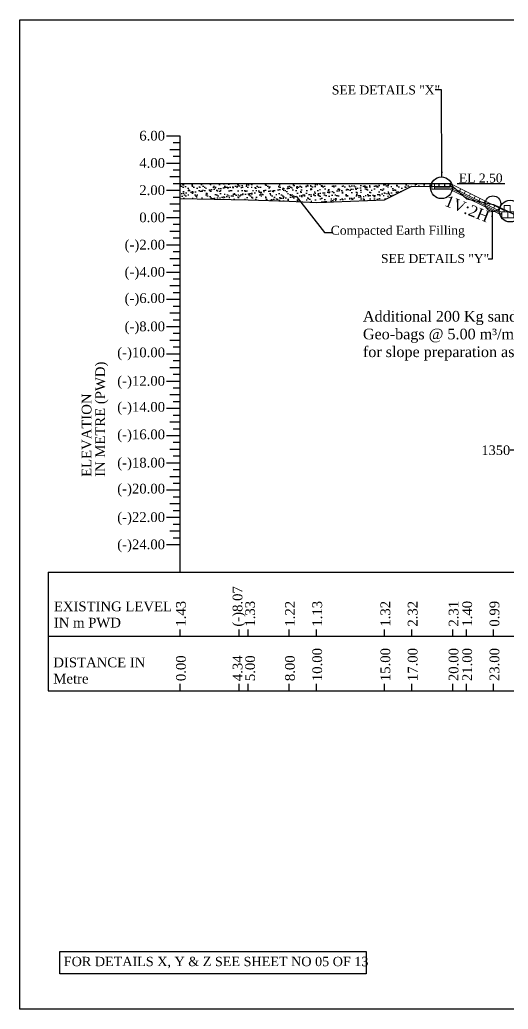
# Model space of a CAD drawing. Header units: metres. Extents: x -2434 to 11656, y -15288 to 8109.
# Drawn here: x -652.4 to -616.6, y -8328.6 to -8256 of the extents above; entities that cross this region are included whole.
import ezdxf
from ezdxf.enums import TextEntityAlignment as Align

# ---------------------------------------------------------------- set-up
doc = ezdxf.new("R2010")
doc.units = ezdxf.units.M
doc.layers.add('LINE', color=7, linetype='Continuous')
doc.styles.get("Standard").update_dxf_attribs({"font": 'times.ttf'})
doc.dimstyles.get("Standard").update_dxf_attribs({"dimtxt": 0.5, "dimasz": 0.4075, "dimexe": 0.364, "dimexo": 0.219, "dimgap": 0.09, "dimtad": 0, "dimdec": 0, "dimlfac": 1000, "dimzin": 0, "dimdsep": 46, "dimtxsty": 'Standard', "dimcen": 0.09, "dimadec": 0, "dimazin": 0, "dimtfac": 1, "dimtdec": 0, "dimtofl": 0, "dimtmove": 0, "dimatfit": 3, "dimfxl": 1, "dimtolj": 1, "dimtzin": 0, "dimarcsym": 0})

# ---------------------------------------------------------------- blocks, each defined once
blk = doc.blocks.new('*D865')
at = {"color": 0, "lineweight": -2, "ltscale": 0.5}
for p, q in [((-616.031, -8287.551), (-616.438, -8287.551)), ((-616.031, -8287.401), (-616.031, -8287.915)), ((-615.088, -8287.551), (-615.623, -8287.551)), ((-614.681, -8287.401), (-614.681, -8287.915))]:
    blk.add_line(p, q, dxfattribs=at)
at = {"color": 0, "linetype": 'Continuous', "lineweight": -3, "ltscale": 0.5}
for points in [[(-615.623, -8287.483), (-615.623, -8287.619), (-616.031, -8287.551)], [(-615.088, -8287.483), (-615.088, -8287.619), (-614.681, -8287.551)]]:
    blk.add_solid(points, dxfattribs=at)
at = {"layer": 'Defpoints', "color": 0, "linetype": 'Continuous', "lineweight": -3, "ltscale": 0.5}
for p in [(-616.031, -8285.605), (-614.681, -8285.472), (-614.681, -8287.551)]:
    blk.add_point(p, dxfattribs=at)
at = {"color": 0, "linetype": 'Continuous', "lineweight": -3, "ltscale": 0.5, "insert": (-617.483, -8287.551), "char_height": 0.5, "attachment_point": 5}
blk.add_mtext('\\A1;{\\H1.4x;1350}', dxfattribs=at)

msp = doc.modelspace()

# ---------------------------------------------------------------- hatches: boundary and pattern name
at = {"linetype": 'Continuous', "lineweight": -3, "ltscale": 0.5}
h = msp.add_hatch(dxfattribs=at)
h.set_pattern_fill('AR-SAND', color=0, scale=0.01, style=0)
h.set_pattern_definition([(37.5, (-1024.92386, -6047.15096), (-0.01600031, 0.48941324), [0, -0.38608, 0, -0.4318, 0, -0.41275]), (7.5, (-1024.92386, -6047.15096), (0.44952328, 0.7168251), [0, -0.20828, 0, -0.34798, 0, -0.13335]), (327.5, (-1025.2363, -6047.15096), (0.79099237, 0.001437185), [0, -0.127, 0, -0.4572, 0, -0.5969]), (317.5, (-1025.2363, -6047.15096), (0.76355645, 0.22292932), [0, -0.0635, 0, -0.29972, 0, -0.3429])])
h.paths.add_polyline_path([(-640.640627, -8267.991097), (-640.640627, -8269.061097), (-635.640627, -8269.161097), (-632.640627, -8269.271097), (-630.640627, -8269.361097), (-625.640627, -8269.171097), (-623.640627, -8268.171097), (-622.180994, -8268.175963), (-622.180994, -8267.991097)])

# ---------------------------------------------------------------- linework, layer by layer
at = {"color": 0, "lineweight": -2}
for p, q in [((-640.640627, -8264.491097), (-641.640627, -8264.491097)), ((-640.640627, -8296.491097), (-640.640627, -8264.491097)), ((-640.640627, -8265.491097), (-641.390627, -8265.491097)), ((-640.640627, -8264.991097), (-641.140627, -8264.991097)), ((-640.640627, -8265.991097), (-641.140627, -8265.991097)), ((-640.640627, -8266.491097), (-641.640627, -8266.491097)), ((-640.640627, -8267.491097), (-641.390627, -8267.491097)), ((-640.640627, -8266.991097), (-641.140627, -8266.991097)), ((-640.640627, -8267.991097), (-641.140627, -8267.991097)), ((-640.640627, -8268.491097), (-641.640627, -8268.491097)), ((-640.640627, -8268.991097), (-641.140627, -8268.991097)), ((-640.640627, -8269.491097), (-641.390627, -8269.491097)), ((-640.640627, -8270.491097), (-641.640627, -8270.491097)), ((-640.640627, -8269.991097), (-641.140627, -8269.991097)), ((-640.640627, -8270.991097), (-641.140627, -8270.991097)), ((-640.640627, -8271.491097), (-641.390627, -8271.491097)), ((-640.640627, -8271.991097), (-641.140627, -8271.991097)), ((-640.640627, -8272.491097), (-641.640627, -8272.491097)), ((-640.640627, -8272.991097), (-641.140627, -8272.991097)), ((-640.640627, -8273.491097), (-641.390627, -8273.491097)), ((-640.640627, -8273.991097), (-641.140627, -8273.991097)), ((-640.640627, -8274.491097), (-641.640627, -8274.491097)), ((-640.640627, -8275.491097), (-641.390627, -8275.491097)), ((-640.640627, -8274.991097), (-641.140627, -8274.991097)), ((-640.640627, -8275.991097), (-641.140627, -8275.991097)), ((-640.640627, -8276.491097), (-641.640627, -8276.491097)), ((-640.640627, -8276.991097), (-641.140627, -8276.991097)), ((-640.640627, -8277.491097), (-641.390627, -8277.491097)), ((-640.640627, -8278.491097), (-641.640627, -8278.491097)), ((-640.640627, -8277.991097), (-641.140627, -8277.991097)), ((-640.640627, -8278.991097), (-641.140627, -8278.991097)), ((-640.640627, -8279.491097), (-641.390627, -8279.491097)), ((-640.640627, -8279.991097), (-641.140627, -8279.991097)), ((-640.640627, -8280.491097), (-641.640627, -8280.491097)), ((-640.640627, -8280.991097), (-641.140627, -8280.991097)), ((-640.640627, -8281.491097), (-641.390627, -8281.491097)), ((-640.640627, -8281.991097), (-641.140627, -8281.991097)), ((-640.640627, -8282.491097), (-641.640627, -8282.491097)), ((-640.640627, -8283.491097), (-641.390627, -8283.491097)), ((-640.640627, -8282.991097), (-641.140627, -8282.991097)), ((-640.640627, -8283.991097), (-641.140627, -8283.991097)), ((-640.640627, -8284.491097), (-641.640627, -8284.491097)), ((-640.640627, -8284.991097), (-641.140627, -8284.991097)), ((-640.640627, -8285.491097), (-641.390627, -8285.491097)), ((-640.640627, -8286.491097), (-641.640627, -8286.491097)), ((-640.640627, -8285.991097), (-641.140627, -8285.991097)), ((-640.640627, -8286.991097), (-641.140627, -8286.991097)), ((-640.640627, -8287.491097), (-641.390627, -8287.491097)), ((-640.640627, -8287.991097), (-641.140627, -8287.991097)), ((-640.640627, -8288.491097), (-641.640627, -8288.491097)), ((-640.640627, -8288.991097), (-641.140627, -8288.991097)), ((-640.640627, -8289.491097), (-641.390627, -8289.491097)), ((-640.640627, -8289.991097), (-641.140627, -8289.991097)), ((-640.640627, -8290.491097), (-641.640627, -8290.491097)), ((-640.640627, -8291.491097), (-641.390627, -8291.491097)), ((-640.640627, -8290.991097), (-641.140627, -8290.991097)), ((-640.640627, -8291.991097), (-641.140627, -8291.991097)), ((-640.640627, -8292.491097), (-641.640627, -8292.491097)), ((-640.640627, -8292.991097), (-641.140627, -8292.991097)), ((-640.640627, -8293.491097), (-641.390627, -8293.491097)), ((-640.640627, -8294.491097), (-641.640627, -8294.491097)), ((-640.640627, -8293.991097), (-641.140627, -8293.991097)), ((-650.312438, -8296.491097), (-554.640627, -8296.491097)), ((-650.312438, -8301.196404), (-554.640627, -8301.196404)), ((-650.312438, -8305.196404), (-554.640627, -8305.196404))]:
    msp.add_line(p, q, dxfattribs=at)
at = {"color": 0, "linetype": 'Continuous', "lineweight": -3, "ltscale": 0.5}
for p, q in [((-622.180994, -8267.991097), (-640.640627, -8267.991097)), ((-620.780994, -8267.991097), (-622.180994, -8267.991097)), ((-621.628207, -8268.191097), (-621.628207, -8267.991097)), ((-621.228207, -8268.191097), (-621.228207, -8267.991097)), ((-620.828207, -8268.191097), (-620.828207, -8267.991097)), ((-616.81554, -8267.991097), (-620.303614, -8267.991097))]:
    msp.add_line(p, q, dxfattribs=at)
at = {"linetype": 'ByBlock', "lineweight": 18, "ltscale": 0.5}
for p, q in [((-622.180994, -8267.991097), (-622.180994, -8268.391097)), ((-621.980994, -8267.991097), (-621.980994, -8268.391097)), ((-620.828207, -8268.191097), (-620.738765, -8268.012212)), ((-620.151251, -8268.529575), (-620.061808, -8268.35069)), ((-620.137756, -8268.54069), (-620.048313, -8268.361804)), ((-619.79348, -8268.708461), (-619.704038, -8268.529575)), ((-619.435709, -8268.887346), (-619.346267, -8268.708461)), ((-619.077939, -8269.066232), (-618.988496, -8268.887346)), ((-618.720168, -8269.245117), (-618.630725, -8269.066232)), ((-618.720168, -8269.245117), (-618.630725, -8269.066232)), ((-618.362397, -8269.424002), (-618.272954, -8269.245117)), ((-618.004626, -8269.602888), (-617.915183, -8269.424002)), ((-618.004626, -8269.602888), (-617.915183, -8269.424002)), ((-617.646855, -8269.781773), (-617.557412, -8269.602888)), ((-617.646855, -8269.781773), (-617.557412, -8269.602888)), ((-617.646855, -8269.781773), (-617.557412, -8269.602888)), ((-617.289084, -8269.960659), (-617.199641, -8269.781773))]:
    msp.add_line(p, q, dxfattribs=at)
at = {"linetype": 'ByBlock', "lineweight": 13, "ltscale": 0.5}
for p, q in [((-620.875421, -8268.391097), (-622.180994, -8268.391097)), ((-620.828207, -8268.191097), (-621.980994, -8268.191097)), ((-620.851814, -8268.291097), (-621.980994, -8268.291097)), ((-617.050703, -8270.303456), (-620.875421, -8268.391097)), ((-617.050703, -8270.191653), (-620.851814, -8268.291097)), ((-617.050703, -8270.079849), (-620.828207, -8268.191097)), ((-616.867502, -8269.947843), (-620.780994, -8267.991097))]:
    msp.add_line(p, q, dxfattribs=at)
for p, q in [((-640.640627, -8270.491097), (-641.640627, -8270.491097)), ((-650.312438, -8296.491097), (-650.312438, -8305.196404)), ((-640.640627, -8301.196404), (-640.640627, -8300.696404)), ((-636.300627, -8301.196404), (-636.300627, -8300.696404)), ((-635.640627, -8301.196404), (-635.640627, -8300.696404)), ((-632.640627, -8301.196404), (-632.640627, -8300.696404)), ((-630.640627, -8301.196404), (-630.640627, -8300.696404)), ((-625.640627, -8301.196404), (-625.640627, -8300.696404)), ((-623.640627, -8301.196404), (-623.640627, -8300.696404)), ((-620.640627, -8301.196404), (-620.640627, -8300.696404)), ((-619.640627, -8301.196404), (-619.640627, -8300.696404)), ((-617.640627, -8301.196404), (-617.640627, -8300.696404)), ((-640.640627, -8305.196404), (-640.640627, -8304.696404)), ((-636.300627, -8305.196404), (-636.300627, -8304.696404)), ((-635.640627, -8305.196404), (-635.640627, -8304.696404)), ((-632.640627, -8305.196404), (-632.640627, -8304.696404)), ((-630.640627, -8305.196404), (-630.640627, -8304.696404)), ((-625.640627, -8305.196404), (-625.640627, -8304.696404)), ((-623.640627, -8305.196404), (-623.640627, -8304.696404)), ((-620.640627, -8305.196404), (-620.640627, -8304.696404)), ((-619.640627, -8305.196404), (-619.640627, -8304.696404)), ((-617.640627, -8305.196404), (-617.640627, -8304.696404))]:
    msp.add_line(p, q)
at = {"color": 6}
msp.add_lwpolyline([(-640.640627, -8269.061097), (-635.640627, -8269.161097), (-632.640627, -8269.271097), (-630.640627, -8269.361097), (-625.640627, -8269.171097), (-623.640627, -8268.171097), (-620.640627, -8268.181097), (-619.640627, -8269.091097), (-617.640627, -8269.501097), (-615.640627, -8270.461097)], dxfattribs=at)
at = {"linetype": 'ByBlock', "lineweight": 18, "ltscale": 0.5}
for points in [[(-616.867502, -8270.041097), (-616.417502, -8270.041097), (-616.417502, -8269.591097), (-616.867502, -8269.591097)], [(-617.050703, -8270.491097), (-616.600703, -8270.491097), (-616.600703, -8270.041097), (-617.050703, -8270.041097)], [(-616.600703, -8270.491097), (-616.150703, -8270.491097), (-616.150703, -8270.041097), (-616.600703, -8270.041097)]]:
    msp.add_lwpolyline(points, close=True, dxfattribs=at)
at = {"color": 0, "lineweight": -2}
msp.add_lwpolyline([(-645.640627, -8289.53361, 0, 0, 0), (-645.640627, -8281.786944, 0.276667, 0, 0), (-645.640627, -8281.23361, 0, 0, 0)], format="xyseb", dxfattribs=at)
at = {"color": 0, "linetype": 'Continuous', "lineweight": -3, "ltscale": 0.5}
msp.add_lwpolyline([(-649.46889, -8324.337702), (-626.994434, -8324.337702), (-626.994434, -8325.993191), (-649.46889, -8325.993191)], close=True, dxfattribs=at)
at = {"layer": 'LINE', "color": 0, "linetype": 'ByBlock', "lineweight": -3, "ltscale": 0.5}
msp.add_lwpolyline([(-652.395076, -8255.952761), (-546.928099, -8255.952761), (-546.928099, -8328.578123), (-652.395076, -8328.578123)], close=True, dxfattribs=at)
for centre, radius in [((-621.466723, -8268.282415), 0.797365), ((-617.688264, -8269.45695), 0.574705), ((-616.427381, -8269.994541), 0.797365)]:
    msp.add_circle(centre, radius, dxfattribs=at)

# ---------------------------------------------------------------- texts
at = {"color": 0, "lineweight": -2}
for s, p in [('6.00', (-641.740627, -8264.816097)), ('4.00', (-641.740627, -8266.816097)), ('2.00', (-641.740627, -8268.816097)), ('0.00', (-641.740627, -8270.816097)), ('(-)2.00', (-641.740627, -8272.816097)), ('(-)4.00', (-641.740627, -8274.816097)), ('(-)6.00', (-641.740627, -8276.741097)), ('(-)8.00', (-641.740627, -8278.816097)), ('(-)10.00', (-641.740627, -8280.725045)), ('(-)12.00', (-641.740627, -8282.816097)), ('(-)14.00', (-641.740627, -8284.725045)), ('(-)16.00', (-641.740627, -8286.741097)), ('(-)18.00', (-641.740627, -8288.816097)), ('(-)20.00', (-641.740627, -8290.725045)), ('(-)22.00', (-641.740627, -8292.816097)), ('(-)24.00', (-641.740627, -8294.816097))]:
    msp.add_text(s, height=0.715, dxfattribs=at).set_placement(p, align=Align.RIGHT)
for s, p in [('IN METRE (PWD)', (-646.140627, -8289.50361)), ('ELEVATION', (-647.140627, -8289.50361)), ('(-)8.07', (-636.067902, -8300.496404)), ('1.43', (-640.223756, -8300.496404)), ('1.33', (-635.142452, -8300.496404)), ('1.22', (-632.223756, -8300.496404)), ('1.13', (-630.223756, -8300.496404)), ('1.32', (-625.223756, -8300.496404)), ('2.32', (-623.223756, -8300.496404)), ('2.31', (-620.223756, -8300.496404)), ('1.40', (-619.223756, -8300.496404)), ('0.99', (-617.223756, -8300.496404)), ('10.00', (-630.223756, -8304.496404)), ('15.00', (-625.223756, -8304.496404)), ('17.00', (-623.223756, -8304.496404)), ('20.00', (-620.223756, -8304.496404)), ('21.00', (-619.223756, -8304.496404)), ('23.00', (-617.223756, -8304.496404)), ('0.00', (-640.223756, -8304.496404)), ('4.34', (-636.067902, -8304.496404)), ('5.00', (-635.142452, -8304.496404)), ('8.00', (-632.223756, -8304.496404))]:
    msp.add_text(s, height=0.715, rotation=90, dxfattribs=at).set_placement(p)
at = {"color": 0, "lineweight": -2, "char_height": 0.715, "attachment_point": 1}
for s, insert, width in [('EXISTING LEVEL IN m PWD', (-649.897335, -8298.653867), 8.82203068), ('DISTANCE IN Metre', (-649.935072, -8302.764786), 6.93160649)]:
    msp.add_mtext(s, dxfattribs=dict(at, insert=insert, width=width))
at = {"layer": 'LINE', "color": 0, "linetype": 'ByBlock', "lineweight": -3, "ltscale": 0.5}
msp.add_text('1V:2H ', height=0.825, rotation=338.19859051, dxfattribs=at).set_placement((-621.308066, -8269.575711))
for s, insert, char_height, attachment_point in [('SEE DETAILS "X"', (-629.503927, -8260.774589), 0.65828823, 1), ('EL 2.50', (-616.982132, -8267.238455), 0.6582882, 3), ('Compacted Earth Filling', (-619.753117, -8271.073755), 0.65828823, 3), ('SEE DETAILS "Y"', (-617.968785, -8273.146837), 0.65828823, 3)]:
    msp.add_mtext(s, dxfattribs=dict(at, insert=insert, char_height=char_height, attachment_point=attachment_point))
at = {"layer": 'LINE', "color": 0, "linetype": 'ByBlock', "lineweight": -3, "ltscale": 0.5, "insert": (-627.227216, -8277.324209), "char_height": 0.78176775, "width": 44.3343089, "attachment_point": 1}
msp.add_mtext('Additional 200 Kg sand filled \\PGeo-bags @ 5.00 m³/m\\Pfor slope preparation as shown.', dxfattribs=at)
at = {"layer": 'LINE', "color": 0, "linetype": 'ByBlock', "lineweight": 30, "ltscale": 0.5, "insert": (-649.167699, -8324.732087), "char_height": 0.68631446, "width": 67.13921254, "attachment_point": 1}
msp.add_mtext('FOR DETAILS X, Y & Z SEE SHEET NO 05 OF 13', dxfattribs=at)

# ---------------------------------------------------------------- dimensions: what is measured, and where the dimension line sits
at = {"color": 0, "linetype": 'Continuous', "lineweight": -3, "ltscale": 0.5}
dim = msp.add_linear_dim(base=(-614.680741, -8287.551387), p1=(-616.030741, -8285.605261), p2=(-614.680741, -8285.471845), text='{\\H1.4x;<>}', dimstyle='Standard', override={"dimfxl": 0.15, "dimfxlon": 1}, dxfattribs=at)
dim.commit()
dim.dimension.update_dxf_attribs({"geometry": '*D865', "text_midpoint": (-617.482855, -8287.551387), "dimtype": 160})

# ---------------------------------------------------------------- leaders
for points, override in [([(-621.442867, -8267.514272), (-621.458434, -8261.101151), (-621.918584, -8261.101151)], {"dimfxl": 0.15, "dimfxlon": 1}), ([(-632.117757, -8268.908545), (-630.049909, -8271.560549), (-629.518927, -8271.560549)], {"dimfxl": 0.15, "dimfxlon": 1}), ([(-617.748951, -8270.028122), (-617.748951, -8273.527075), (-618.040814, -8273.527075)], {"dimgap": 0.09, "dimtad": 0, "dimfxl": 0.15, "dimfxlon": 1})]:
    msp.add_leader(points, dimstyle='Standard', override=override, dxfattribs=at)

doc.saveas('drawing.dxf')
